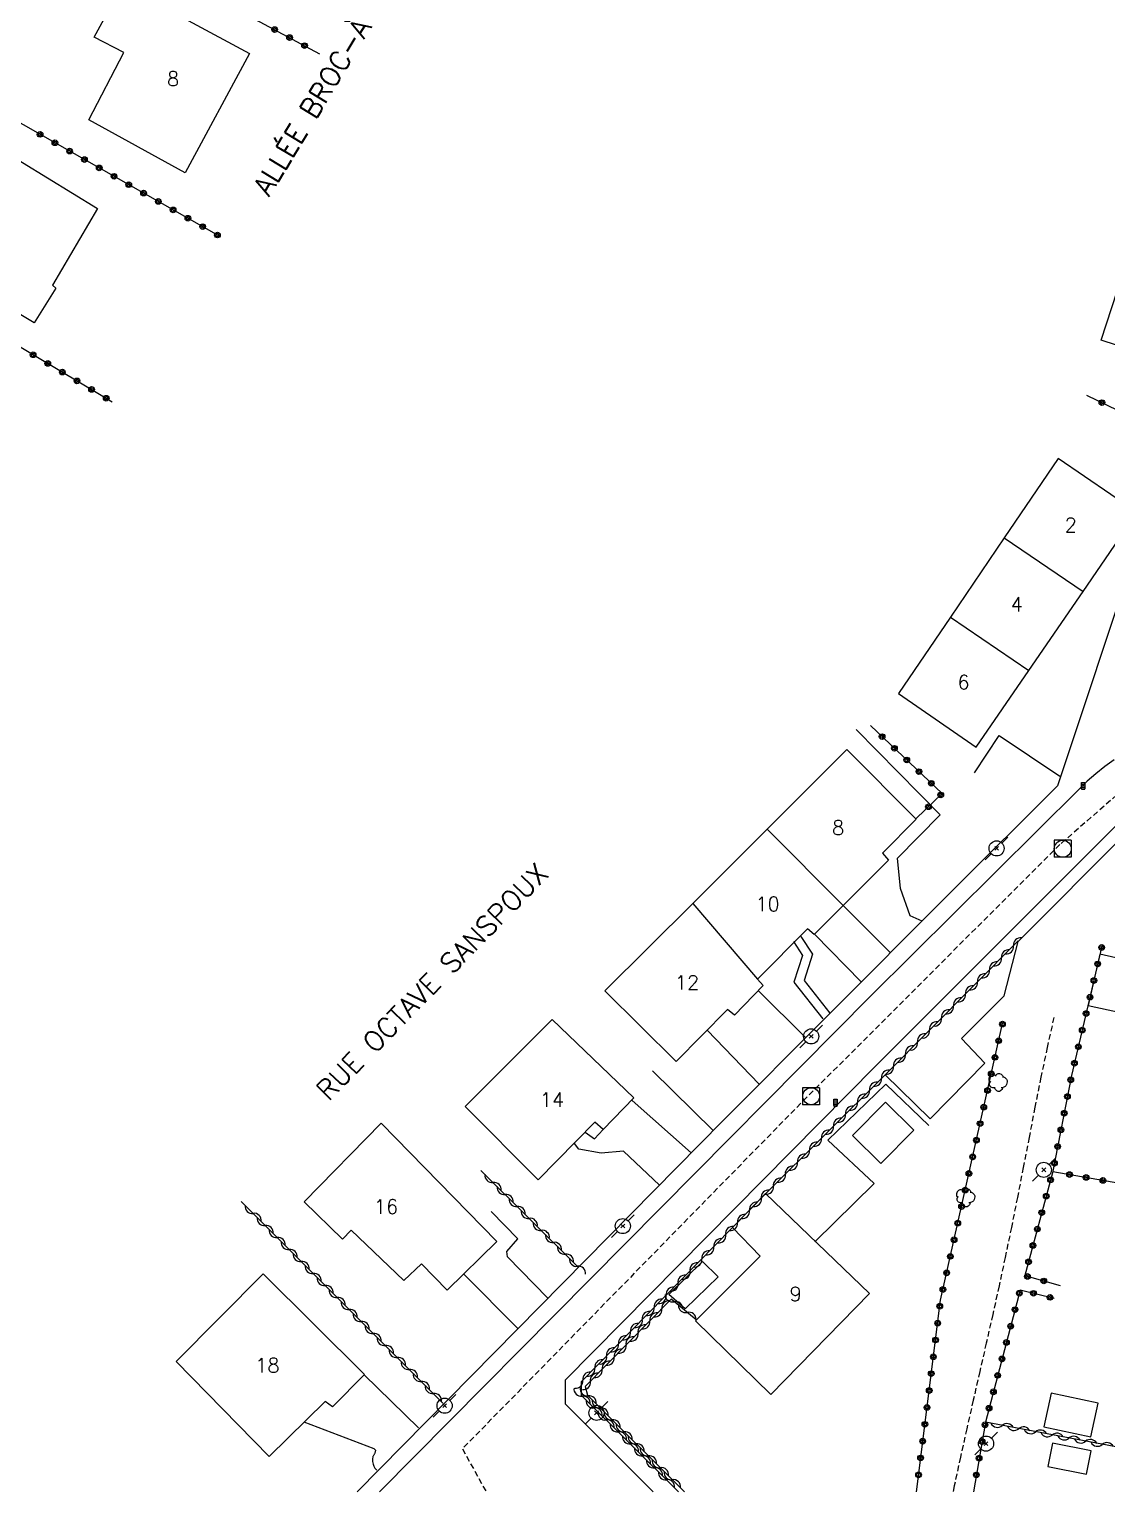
# Model space of a CAD drawing. Header units: millimetres. Extents: x 146000 to 146945, y 144000 to 145000.
# Drawn here: x 146520.5 to 146615.7, y 144000 to 144129 of the extents above; entities that cross this region are included whole.
import ezdxf
from ezdxf.enums import TextEntityAlignment as Align

# ---------------------------------------------------------------- set-up
doc = ezdxf.new("R2010")
doc.units = ezdxf.units.MM
doc.linetypes.add('DASHED', pattern=[0.75, 0.5, -0.25])
doc.layers.get('0').update_dxf_attribs({"linetype": 'CONTINUOUS'})
for name, color, linetype in [('W0001', 6, 'DASHED'), ('W0008', 7, 'CONTINUOUS'), ('W0014', 7, 'CONTINUOUS'), ('W0017', 7, 'CONTINUOUS'), ('W0070', 7, 'DASHED'), ('W0101', 7, 'CONTINUOUS'), ('W0104', 1, 'CONTINUOUS'), ('W0300', 7, 'CONTINUOUS'), ('W0310', 3, 'CONTINUOUS'), ('W0323', 7, 'CONTINUOUS'), ('W0401', 7, 'CONTINUOUS'), ('W0420', 7, 'CONTINUOUS'), ('W0473', 7, 'CONTINUOUS'), ('W0989', 7, 'CONTINUOUS'), ('W0991', 7, 'CONTINUOUS')]:
    doc.layers.add(name, color=color, linetype=linetype)
doc.styles.get("Standard").update_dxf_attribs({"font": 'romans.shx', "width": 0.85})

# ---------------------------------------------------------------- blocks, each defined once
blk = doc.blocks.new('T420')
for p, q in [((0.75, 0.75), (-0.75, 0.75)), ((-0.75, 0.75), (-0.75, -0.75)), ((0.75, 0.75), (0.75, -0.75)), ((0.75, -0.75), (-0.75, -0.75))]:
    blk.add_line(p, q)
blk.add_ellipse((0, 0), major_axis=(-0.53, 0.53), ratio=1, start_param=3.926991, end_param=10.210176)
blk = doc.blocks.new('T401')
for p, q in [((-0.3, 0.3), (0, 0.3)), ((-0.3, -0.25), (-0.3, 0.3)), ((-0.3, 0.15), (0, 0.15)), ((-0.3, 0), (0, 0)), ((0, 0.3), (0, -0.25)), ((-0.3, -0.15), (0, -0.15)), ((-0.3, -0.25), (-0.3, -0.3)), ((-0.3, -0.3), (0, -0.3)), ((0, -0.3), (0, -0.25))]:
    blk.add_line(p, q)
blk = doc.blocks.new('T473')
for p, q in [((-0.166667, 0.166667), (0.166667, -0.166667)), ((-0.166667, -0.166667), (0.166667, 0.166667)), ((0.500001, 0.500001), (1.000002, 1.000002)), ((-1.000002, -1.000002), (-0.500001, -0.500001))]:
    blk.add_line(p, q)
blk.add_ellipse((0, 0), major_axis=(0.471405, 0.471405), ratio=1, start_param=5.4977871438, end_param=11.780972451)
blk = doc.blocks.new('T300')
for p, q in [((-0.8, 0.51), (-0.86, 0.34)), ((-0.86, 0.34), (-0.86, 0.17)), ((-0.86, 0.17), (-0.74, 0.06)), ((-0.69, 0.63), (-0.8, 0.51)), ((-0.8, -0.06), (-0.74, 0.06)), ((-0.74, 0.06), (-0.69, 0.11)), ((-0.57, 0.69), (-0.69, 0.63)), ((-0.46, 0.69), (-0.57, 0.69)), ((-0.29, 0.63), (-0.46, 0.69)), ((-0.29, 0.63), (-0.17, 0.74)), ((-0.23, 0.57), (-0.29, 0.63)), ((-0.17, 0.74), (-0.06, 0.8)), ((-0.06, 0.8), (0.06, 0.8)), ((0.06, 0.8), (0.23, 0.74)), ((0.23, 0.74), (0.34, 0.63)), ((0.34, 0.63), (0.4, 0.51)), ((0.46, 0.46), (0.34, 0.46)), ((0.4, 0.51), (0.4, 0.46)), ((0.57, 0.4), (0.46, 0.46)), ((0.57, 0.4), (0.69, 0.29)), ((0.69, 0.29), (0.74, 0.17)), ((0.74, 0.06), (0.69, -0.17)), ((0.74, 0.17), (0.74, 0.06)), ((-0.8, -0.17), (-0.8, -0.06)), ((-0.8, -0.23), (-0.8, -0.17)), ((-0.74, -0.34), (-0.8, -0.23)), ((-0.69, -0.4), (-0.74, -0.34)), ((-0.51, -0.46), (-0.69, -0.4)), ((-0.4, -0.46), (-0.51, -0.46)), ((-0.4, -0.46), (-0.34, -0.46)), ((-0.34, -0.46), (-0.34, -0.4)), ((-0.34, -0.51), (-0.34, -0.46)), ((-0.29, -0.63), (-0.34, -0.51)), ((-0.17, -0.74), (-0.29, -0.63)), ((-0.06, -0.8), (-0.17, -0.74)), ((0.06, -0.8), (-0.06, -0.8)), ((0.17, -0.74), (0.06, -0.8)), ((0.23, -0.69), (0.17, -0.74)), ((0.29, -0.46), (0.23, -0.46)), ((0.29, -0.63), (0.23, -0.69)), ((0.46, -0.4), (0.29, -0.46)), ((0.34, -0.51), (0.29, -0.63)), ((0.34, -0.51), (0.34, -0.46)), ((0.57, -0.34), (0.46, -0.4)), ((0.63, -0.29), (0.57, -0.34)), ((0.69, -0.17), (0.63, -0.29))]:
    blk.add_line(p, q)
blk = doc.blocks.new('t323o')
at = {"color": 0, "linetype": 'Continuous'}
for radius in [0.25, 0.15]:
    blk.add_circle((0, 0), radius, dxfattribs=at)
blk = doc.blocks.new('t310o')
at = {"color": 0, "linetype": 'Continuous'}
for centre, start, end in [((-0.5, 0.38), 216.8699, 323.1304), ((0.5, -0.37), 36.8699, 143.1303)]:
    blk.add_arc(centre, 0.625, start, end, dxfattribs=at)

msp = doc.modelspace()

# ---------------------------------------------------------------- linework, layer by layer
at = {"layer": 'W0001'}
msp.add_lwpolyline([(146625.12, 144066.3), (146618.81, 144063.45), (146611.52, 144057.1), (146589.17, 144034.81), (146558.77, 144003.79), (146560.86, 144000)], dxfattribs=at)
at = {"layer": 'W0008'}
for points in [[(146616.32, 144064.59), (146615.5, 144063.99), (146614.69, 144063.34), (146613.92, 144062.7), (146613.22, 144061.98), (146594.83, 144043.75), (146551.46, 144000)], [(146616.97, 144059.26), (146615.24, 144057.56), (146595.28, 144037.57), (146567.84, 144009.84), (146567.83, 144009.79), (146567.85, 144007.77), (146575.62, 144000)]]:
    msp.add_lwpolyline(points, dxfattribs=at)
at = {"layer": 'W0014'}
for points in [[(146611.3, 144062.28), (146602.01, 144053.03), (146590.82, 144041.83), (146581.74, 144032.69), (146549.49, 144000)], [(146607.83, 144048.56), (146617.37, 144058.11)], [(146596.07, 144036.82), (146600.08, 144032.9), (146604.88, 144037.82), (146602.84, 144039.99), (146606.59, 144043.76), (146607.83, 144048.56)], [(146599.95, 144032.31), (146596.14, 144035.96), (146591.04, 144031.01), (146595.12, 144027.2), (146589.88, 144022.04)], [(146569.61, 144031.72), (146570.44, 144031.15), (146571.2, 144031.95)]]:
    msp.add_lwpolyline(points, dxfattribs=at)
msp.add_lwpolyline([(146578.44, 144016.15), (146576.99, 144017.4), (146579.97, 144020.33), (146581.34, 144018.96)], close=True, dxfattribs=at)
at = {"layer": 'W0017'}
for points in [[(146624.4, 144078.62), (146618.19, 144082.95), (146611.3, 144062.28)], [(146593.53, 144067.27), (146600.94, 144059.73), (146597.14, 144055.87), (146597.42, 144053.25), (146598.26, 144050.85), (146599.33, 144050.37)], [(146603.99, 144063.43), (146606.17, 144066.73), (146611.52, 144063.14)], [(146596.54, 144047.58), (146592.4, 144051.73)], [(146589.87, 144049.16), (146593.99, 144044.99)], [(146587.99, 144048.55), (146588.8, 144047.31), (146588.04, 144044.95), (146590.59, 144041.73)], [(146588.66, 144048.98), (146589.68, 144047.43), (146588.93, 144045.11), (146591.21, 144042.23)], [(146584.92, 144044.21), (146589.02, 144040.1)], [(146580.39, 144040.73), (146584.96, 144035.95)], [(146580.9, 144031.87), (146575.54, 144037.14)], [(146573.77, 144034.52), (146578.97, 144029.9)], [(146576.18, 144027.06), (146572.98, 144030.06), (146571.03, 144029.87), (146569.05, 144030.23), (146568.68, 144030.73)], [(146566.29, 144017.11), (146562.75, 144020.74), (146562.69, 144021.21), (146563.66, 144022.33), (146561.31, 144024.73)], [(146563.64, 144014.42), (146558.93, 144019.16)], [(146550.1, 144010.33), (146554.9, 144005.64)], [(146544.78, 144006.16), (146550.94, 144003.83), (146551.11, 144003.66), (146551.03, 144003.41), (146551.02, 144003.36), (146550.99, 144003.32), (146550.97, 144003.28), (146550.94, 144003.23), (146550.92, 144003.19), (146550.89, 144003.15), (146550.87, 144003.1), (146550.86, 144003.05), (146550.84, 144002.93), (146550.83, 144002.8), (146550.84, 144002.67), (146550.86, 144002.54), (146550.88, 144002.44), (146550.91, 144002.34), (146550.95, 144002.25), (146551, 144002.15), (146551.04, 144002.08), (146551.09, 144002.01), (146551.15, 144001.95), (146551.21, 144001.89)]]:
    msp.add_lwpolyline(points, dxfattribs=at)
at = {"layer": 'W0070'}
msp.add_lwpolyline([(146610.99, 144041.85), (146610.4, 144039.21), (146609.85, 144036.57), (146609.32, 144033.92), (146608.8, 144031.27), (146608.29, 144028.62), (146607.77, 144025.97), (146607.24, 144023.33), (146606.69, 144020.68), (146606.15, 144018.16), (146605.59, 144015.64), (146605.02, 144013.12), (146604.44, 144010.6), (146603.87, 144008.08), (146603.3, 144005.56), (146602.74, 144003.04), (146602.19, 144000.52), (146602.08, 144000)], dxfattribs=at)
at = {"layer": 'W0101'}
for points in [[(146526.25, 144128.35), (146528.76, 144132.97), (146539.96, 144126.91), (146534.28, 144116.38), (146525.78, 144121.04), (146528.89, 144126.98)], [(146517.69, 144118.64), (146526.56, 144113.22), (146522.59, 144106.47), (146522.87, 144106.19), (146520.97, 144103.14), (146511.13, 144109.02), (146512.98, 144112.16), (146513.67, 144111.79)], [(146573.9, 144034.75), (146571.21, 144031.95), (146570.46, 144032.61), (146565.47, 144027.52), (146559.01, 144033.99), (146566.7, 144041.67)], [(146561.8, 144022.08), (146557.43, 144017.8), (146555.15, 144020.11), (146553.61, 144018.64), (146548.94, 144023.08), (146548.18, 144022.29), (146544.81, 144025.59), (146551.59, 144032.51)], [(146585.53, 144026.33), (146582.63, 144023.31), (146585.06, 144020.8), (146579.35, 144015.07), (146586, 144008.58), (146594.71, 144017.49)], [(146541.18, 144019.22), (146550.12, 144010.35), (146547.3, 144007.49), (146546.66, 144007.95), (146541.72, 144003.1), (146533.49, 144011.48)]]:
    msp.add_lwpolyline(points, close=True, dxfattribs=at)
for points in [[(146625.08, 144107.75), (146623.88, 144103.98), (146624.66, 144103.49), (146623.21, 144099), (146615.18, 144101.61), (146618, 144110.27)], [(146613.57, 144079.43), (146618.35, 144086.41), (146611.36, 144091.16), (146606.6, 144084.16)], [(146606.6, 144084.16), (146601.85, 144077.17)], [(146606.6, 144084.16), (146613.57, 144079.43)], [(146608.78, 144072.46), (146613.57, 144079.43)], [(146601.85, 144077.17), (146597.27, 144070.43), (146604.14, 144065.71)], [(146601.85, 144077.17), (146608.78, 144072.46)], [(146604.14, 144065.71), (146608.78, 144072.46)], [(146585.68, 144058.47), (146592.72, 144065.48)], [(146592.72, 144065.48), (146598.82, 144059.36), (146595.87, 144056.36), (146596.39, 144055.72), (146592.4, 144051.73)], [(146579.1, 144051.91), (146585.68, 144058.47)], [(146585.68, 144058.47), (146592.4, 144051.73)], [(146584.83, 144045.24), (146585.33, 144044.66), (146582.8, 144042.05), (146582.17, 144042.55), (146577.63, 144037.96), (146571.35, 144044.19), (146579.1, 144051.91)], [(146579.1, 144051.91), (146584.83, 144045.24)], [(146592.4, 144051.73), (146589.84, 144049.16), (146589.24, 144049.66), (146584.83, 144045.24)]]:
    msp.add_lwpolyline(points, dxfattribs=at)
at = {"layer": 'W0104'}
for points in [[(146616.87, 144042.28), (146617.88, 144046.79), (146615.04, 144047.43), (146614.03, 144042.91)], [(146593.2, 144031.44), (146596.11, 144034.38), (146598.62, 144031.9), (146595.71, 144028.96)], [(146614.89, 144007.83), (146610.75, 144008.71), (146610.11, 144005.72), (146614.26, 144004.84)], [(146614.28, 144003.6), (146610.86, 144004.29), (146610.45, 144002.22), (146613.86, 144001.54)]]:
    msp.add_lwpolyline(points, close=True, dxfattribs=at)
at = {"layer": 'W0310'}
for points in [[(146607.84, 144048.6), (146596.11, 144036.83), (146585.54, 144026.28), (146569.25, 144009.71), (146569.25, 144008.52), (146577.86, 144000)], [(146560.41, 144028.35), (146568.99, 144019.82)], [(146539.23, 144025.62), (146557.05, 144007.81)], [(146579.42, 144015.18), (146577.19, 144016.98), (146569.62, 144009.3), (146569.8, 144008.52), (146578.37, 144000)], [(146635.16, 144000.43), (146604.95, 144006.13)]]:
    msp.add_lwpolyline(points, dxfattribs=at)
at = {"layer": 'W0323'}
for points in [[(146527.64, 144146.2), (146523.76, 144138.9), (146546.16, 144126.89)], [(146509.6, 144114.67), (146514.78, 144123.57), (146537.22, 144110.85)], [(146504.16, 144105.66), (146506.23, 144109.04), (146527.33, 144096.48), (146527.84, 144096.18)], [(146613.88, 144096.75), (146621.24, 144093.2)], [(146594.8, 144067.6), (146601.13, 144061.6), (146598.83, 144059.4)], [(146615.23, 144048.13), (146612.56, 144036.74), (146610.87, 144028.14), (146608.42, 144019.07), (146611.55, 144018.2)], [(146598.85, 144000), (146600.98, 144016.89), (146606.46, 144041.32)], [(146622.04, 144026.3), (146610.89, 144028.24)], [(146611.02, 144017.06), (146608.01, 144017.8), (146604.95, 144006.13), (146603.88, 144000)]]:
    msp.add_lwpolyline(points, dxfattribs=at)

# ---------------------------------------------------------------- block references
at = {"layer": 'W0300'}
for p in [(146606.12, 144036.11), (146603.26, 144025.95)]:
    msp.add_blockref('T300', p, dxfattribs=at)
at = {"layer": 'W0310'}
for p, rotation in [((146607.43, 144048.18), 225.0634072384402), ((146606.37, 144047.12), 225.0634072384402), ((146605.31, 144046.06), 225.0634072384402), ((146604.25, 144045), 225.0634072384402), ((146603.19, 144043.93), 225.0634072384402), ((146601.07, 144041.81), 225.0634072384402), ((146602.13, 144042.87), 225.0634072384402), ((146600.01, 144040.75), 225.0634072384402), ((146598.95, 144039.69), 225.0634072384402), ((146597.89, 144038.63), 225.0634072384402), ((146595.77, 144036.5), 224.9565982246606), ((146596.83, 144037.56), 225.0634072384402), ((146594.71, 144035.44), 224.9565982246606), ((146593.65, 144034.38), 224.9565982246606), ((146592.59, 144033.32), 224.9565982246606), ((146591.53, 144032.26), 224.9565982246606), ((146589.41, 144030.14), 224.9565982246606), ((146590.47, 144031.2), 224.9565982246606), ((146588.34, 144029.08), 224.9565982246606), ((146587.28, 144028.02), 224.9565982246606), ((146561.47, 144027.29), 315.1942449426913), ((146562.54, 144026.23), 315.1942449426913), ((146586.22, 144026.96), 224.9565982246606), ((146563.6, 144025.17), 315.1942449426913), ((146585.16, 144025.9), 225.5039122718118), ((146540.29, 144024.56), 315.0096468367236), ((146564.67, 144024.12), 315.1942449426913), ((146583.06, 144023.76), 225.5039122718118), ((146584.11, 144024.83), 225.5039122718118), ((146541.35, 144023.5), 315.0096468367236), ((146542.41, 144022.44), 315.0096468367236), ((146565.73, 144023.06), 315.1942449426913), ((146582.01, 144022.69), 225.5039122718118), ((146543.47, 144021.38), 315.0096468367236), ((146566.8, 144022), 315.1942449426913), ((146580.96, 144021.62), 225.5039122718118), ((146544.53, 144020.32), 315.0096468367236), ((146567.86, 144020.95), 315.1942449426913), ((146568.92, 144019.89), 315.1942449426913), ((146579.91, 144020.55), 225.5039122718118), ((146545.59, 144019.26), 315.0096468367236), ((146578.86, 144019.48), 225.5039122718118), ((146546.65, 144018.2), 315.0096468367236), ((146547.71, 144017.14), 315.0096468367236), ((146576.75, 144017.34), 225.5039122718118), ((146577.8, 144018.41), 225.5039122718118), ((146548.77, 144016.08), 315.0096468367236), ((146575.7, 144016.27), 225.5039122718118), ((146576.37, 144016.15), 225.4167848056272), ((146577.45, 144016.77), 140.9846125088727), ((146549.83, 144015.02), 315.0096468367236), ((146574.65, 144015.2), 225.5039122718118), ((146575.32, 144015.08), 225.4167848056272), ((146578.62, 144015.83), 140.9846125088727), ((146550.89, 144013.96), 315.0096468367236), ((146573.6, 144014.13), 225.5039122718118), ((146574.27, 144014.01), 225.4167848056272), ((146551.96, 144012.9), 315.0096468367236), ((146571.5, 144011.99), 225.5039122718118), ((146572.55, 144013.06), 225.5039122718118), ((146573.21, 144012.95), 225.4167848056272), ((146553.02, 144011.84), 315.0096468367236), ((146554.08, 144010.78), 315.0096468367236), ((146570.45, 144010.92), 225.5039122718118), ((146571.11, 144010.81), 225.4167848056272), ((146572.16, 144011.88), 225.4167848056272), ((146555.14, 144009.72), 315.0096468367236), ((146569.39, 144009.85), 225.5039122718118), ((146570.06, 144009.74), 225.4167848056272), ((146556.2, 144008.66), 315.0096468367236), ((146569.33, 144008.44), 315.2893701634539), ((146569.86, 144008.47), 315.133203031316), ((146570.4, 144007.39), 315.2893701634539), ((146570.92, 144007.41), 315.133203031316), ((146571.46, 144006.33), 315.2893701634539), ((146571.99, 144006.35), 315.133203031316), ((146572.53, 144005.28), 315.2893701634539), ((146573.05, 144005.29), 315.133203031316), ((146574.11, 144004.23), 315.133203031316), ((146606.42, 144005.85), 169.3212725640709), ((146607.89, 144005.57), 169.3212725640709), ((146609.37, 144005.29), 169.3212725640709), ((146610.84, 144005.01), 169.3212725640709), ((146612.32, 144004.74), 169.3212725640709), ((146573.6, 144004.22), 315.2893701634539), ((146574.66, 144003.17), 315.2893701634539), ((146575.18, 144003.17), 315.133203031316), ((146613.79, 144004.46), 169.3212725640709), ((146615.26, 144004.18), 169.3212725640709), ((146575.73, 144002.11), 315.2893701634539), ((146576.24, 144002.12), 315.133203031316), ((146576.79, 144001.06), 315.2893701634539), ((146577.3, 144001.06), 315.133203031316)]:
    msp.add_blockref('t310o', p, dxfattribs=dict(at, rotation=rotation))
at = {"layer": 'W0323'}
for p, rotation in [((146542.19, 144129.02), 331.8068482101539), ((146543.51, 144128.31), 331.8068482101539), ((146544.83, 144127.6), 331.8068482101539), ((146521.48, 144119.77), 330.4475342986308), ((146522.79, 144119.03), 330.4475342986308), ((146524.09, 144118.29), 330.4475342986308), ((146525.4, 144117.55), 330.4475342986308), ((146526.7, 144116.81), 330.4475342986308), ((146528.01, 144116.07), 330.4475342986308), ((146529.31, 144115.33), 330.4475342986308), ((146530.62, 144114.59), 330.4475342986308), ((146531.92, 144113.85), 330.4475342986308), ((146533.23, 144113.11), 330.4475342986308), ((146534.53, 144112.37), 330.4475342986308), ((146535.84, 144111.63), 330.4475342986308), ((146537.14, 144110.89), 330.4475342986308), ((146520.87, 144100.32), 329.2311685237491), ((146522.16, 144099.56), 329.2311685237491), ((146523.45, 144098.79), 329.2311685237491), ((146524.74, 144098.02), 329.2311685237491), ((146526.03, 144097.26), 329.2311685237491), ((146527.32, 144096.49), 329.2311685237491), ((146615.23, 144096.1), 334.2121755467224), ((146595.82, 144066.63), 316.5654750323289), ((146596.91, 144065.6), 316.5654750323289), ((146598, 144064.57), 316.5654750323289), ((146599.08, 144063.54), 316.5654750323289), ((146600.17, 144062.51), 316.5654750323289), ((146599.92, 144060.44), 223.7648744853833), ((146601, 144061.48), 223.7648744853833), ((146615.21, 144048.03), 256.7953803942893), ((146614.86, 144046.57), 256.7953803942893), ((146614.52, 144045.11), 256.7953803942893), ((146614.18, 144043.65), 256.7953803942893), ((146606.45, 144041.26), 77.36294101616487), ((146613.84, 144042.19), 256.7953803942893), ((146606.12, 144039.8), 77.36294101616487), ((146613.49, 144040.73), 256.7953803942893), ((146613.15, 144039.27), 256.7953803942893), ((146605.79, 144038.33), 77.36294101616487), ((146612.81, 144037.81), 256.7953803942893), ((146605.46, 144036.87), 77.36294101616487), ((146612.48, 144036.34), 258.8940666850406), ((146605.13, 144035.41), 77.36294101616487), ((146612.19, 144034.87), 258.8940666850406), ((146604.8, 144033.94), 77.36294101616487), ((146611.9, 144033.4), 258.8940666850406), ((146604.48, 144032.48), 77.36294101616487), ((146611.61, 144031.93), 258.8940666850406), ((146604.15, 144031.02), 77.36294101616487), ((146603.82, 144029.55), 77.36294101616487), ((146611.32, 144030.46), 258.8940666850406), ((146603.49, 144028.09), 77.36294101616487), ((146611.04, 144028.99), 258.8940666850406), ((146610.7, 144027.52), 254.9036660476687), ((146612.37, 144027.99), 170.1363624477139), ((146613.84, 144027.73), 170.1363624477139), ((146615.32, 144027.47), 170.1363624477139), ((146603.16, 144026.62), 77.36294101616487), ((146610.31, 144026.08), 254.9036660476687), ((146602.84, 144025.16), 77.36294101616487), ((146609.92, 144024.63), 254.9036660476687), ((146602.51, 144023.7), 77.36294101616487), ((146609.53, 144023.18), 254.9036660476687), ((146602.18, 144022.23), 77.36294101616487), ((146609.14, 144021.73), 254.9036660476687), ((146601.85, 144020.77), 77.36294101616487), ((146601.52, 144019.31), 77.36294101616487), ((146608.66, 144019), 344.4040234606084), ((146608.75, 144020.28), 254.9036660476687), ((146601.19, 144017.84), 77.36294101616487), ((146610.1, 144018.6), 344.4040234606084), ((146607.94, 144017.52), 255.2786671188868), ((146609.19, 144017.51), 166.120780043616), ((146610.65, 144017.15), 166.120780043616), ((146600.92, 144016.37), 82.79879437609797), ((146607.56, 144016.07), 255.2786671188868), ((146600.73, 144014.88), 82.79879437609797), ((146607.18, 144014.62), 255.2786671188868), ((146600.54, 144013.39), 82.79879437609797), ((146606.8, 144013.17), 255.2786671188868), ((146600.35, 144011.91), 82.79879437609797), ((146606.41, 144011.72), 255.2786671188868), ((146600.16, 144010.42), 82.79879437609797), ((146606.03, 144010.27), 255.2786671188868), ((146599.98, 144008.93), 82.79879437609797), ((146605.65, 144008.82), 255.2786671188868), ((146599.79, 144007.44), 82.79879437609797), ((146605.27, 144007.37), 255.2786671188868), ((146599.6, 144005.95), 82.79879437609797), ((146604.91, 144005.91), 260.1167402349371), ((146599.41, 144004.46), 82.79879437609797), ((146604.65, 144004.43), 260.1167402349371), ((146599.22, 144002.98), 82.79879437609797), ((146604.39, 144002.96), 260.1167402349371), ((146599.04, 144001.49), 82.79879437609797), ((146604.14, 144001.48), 260.1167402349371)]:
    msp.add_blockref('t323o', p, dxfattribs=dict(at, rotation=rotation))
at = {"layer": 'W0401'}
for p in [(146613.73, 144062.28), (146591.86, 144034.33)]:
    msp.add_blockref('T401', p, dxfattribs=at)
at = {"layer": 'W0420'}
for p in [(146611.77, 144056.73), (146589.56, 144034.9)]:
    msp.add_blockref('T420', p, dxfattribs=at)
at = {"layer": 'W0473'}
for p in [(146605.93, 144056.77), (146589.56, 144040.18), (146610.1, 144028.4), (146572.93, 144023.44), (146557.2, 144007.59), (146570.61, 144006.96), (146605, 144004.25)]:
    msp.add_blockref('T473', p, dxfattribs=at)

# ---------------------------------------------------------------- texts
at = {"layer": 'W0989'}
for s, rotation, p in [("ALLÉE BROC-À-L'AYE", 58.8924, (146541.69, 144114.21)), ('RUE OCTAVE SANSPOUX', 45.6722, (146546.95, 144034.41))]:
    msp.add_text(s, height=1.75, rotation=rotation, dxfattribs=at).set_placement(p)
at = {"layer": 'W0991'}
for s, p in [('8', (146533.22, 144124.68)), ('2', (146612.48, 144085.3)), ('4', (146607.71, 144078.31)), ('6', (146603.02, 144071.44)), ('8', (146591.95, 144058.6)), ('10', (146585.71, 144051.86)), ('12', (146578.6, 144044.94)), ('14', (146566.68, 144034.6)), ('16', (146552.02, 144025.16)), ('9', (146588.19, 144017.45)), ('18', (146541.55, 144011.16))]:
    msp.add_text(s, height=1.25, dxfattribs=at).set_placement(p, align=Align.MIDDLE_CENTER)

doc.saveas('drawing.dxf')
